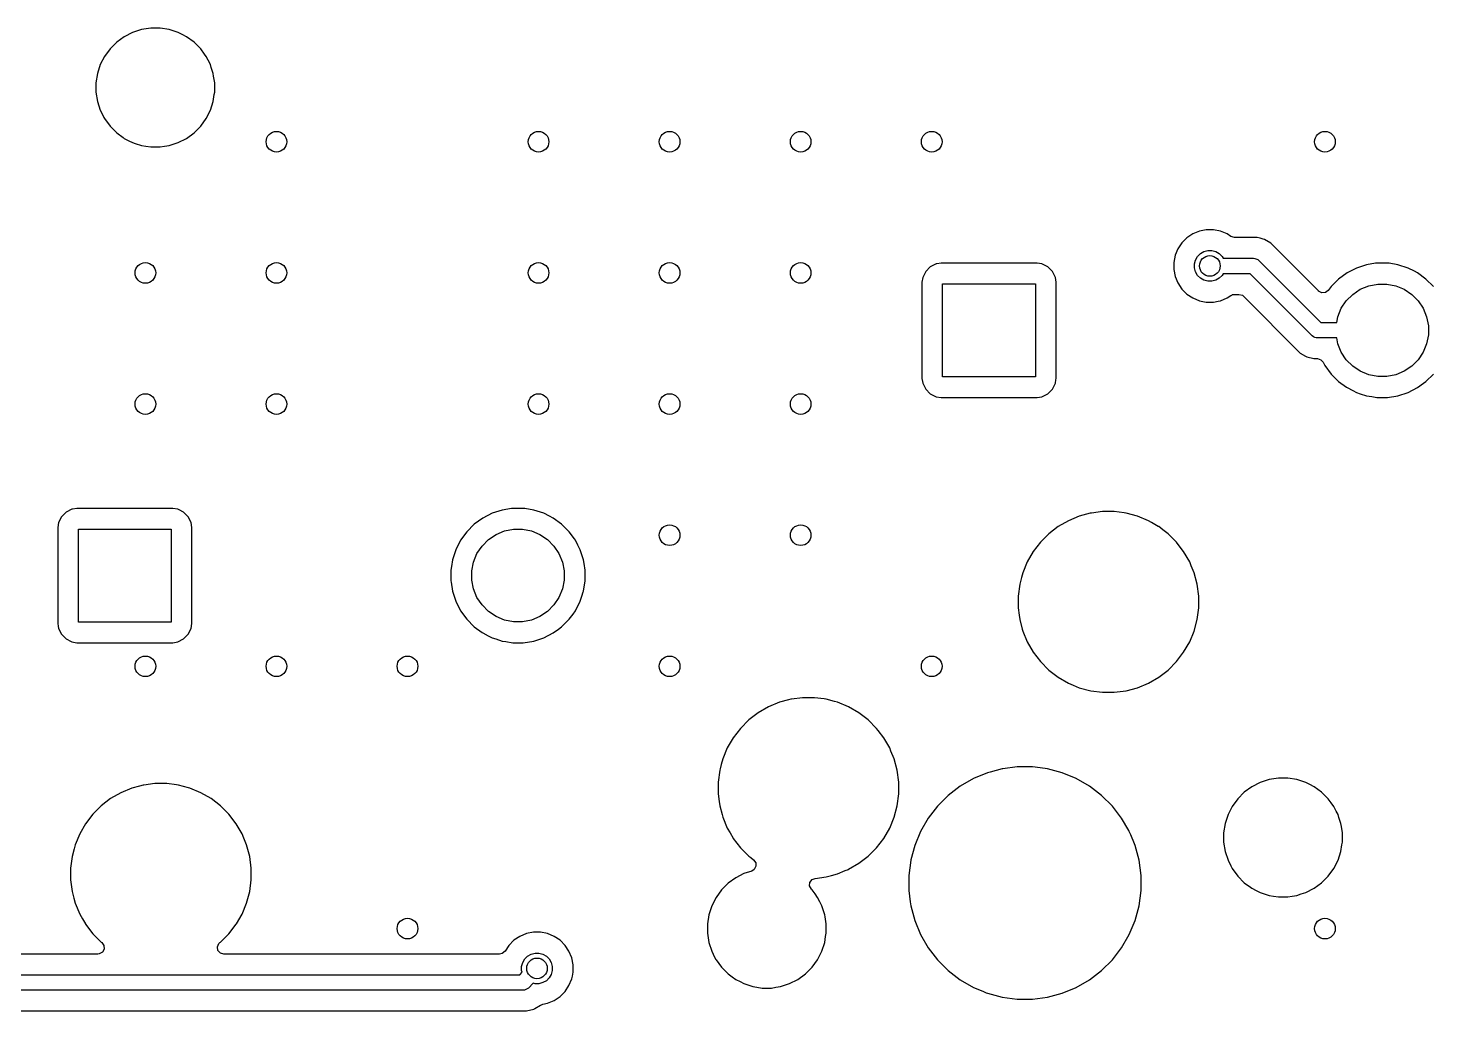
# Model space of a CAD drawing. Extents: x 2.6 to 14.2, y -9.4 to -3.8.
# Drawn here: x 9.794 to 10.864, y -6.293 to -5.544 of the extents above; entities that cross this region are included whole.
import ezdxf

# ---------------------------------------------------------------- set-up
doc = ezdxf.new("R2010")
doc.units = 0
doc.header["$MEASUREMENT"] = 0
doc.layers.add('BLACK', color=7, linetype='CONTINUOUS')

msp = doc.modelspace()

# ---------------------------------------------------------------- linework, layer by layer
at = {"layer": 'BLACK', "linetype": 'CONTINUOUS'}
for p, q in [((9.8873, -5.5438), (9.8802, -5.5449)), ((9.8944, -5.5438), (9.8873, -5.5438)), ((9.8873, -5.5438), (9.8873, -5.5438)), ((9.9014, -5.5449), (9.8944, -5.5438)), ((9.8944, -5.5438), (9.8944, -5.5438)), ((9.8613, -5.5546), (9.8563, -5.5596)), ((9.8671, -5.5504), (9.8613, -5.5546)), ((9.8613, -5.5546), (9.8613, -5.5546)), ((9.8734, -5.5471), (9.8671, -5.5504)), ((9.8802, -5.5449), (9.8734, -5.5471)), ((9.8734, -5.5471), (9.8734, -5.5471)), ((9.9082, -5.5471), (9.9014, -5.5449)), ((9.9118, -5.5489), (9.9082, -5.5471)), ((9.9082, -5.5471), (9.9082, -5.5471)), ((9.9146, -5.5504), (9.9118, -5.5489)), ((9.9203, -5.5546), (9.9146, -5.5504)), ((9.9146, -5.5504), (9.9146, -5.5504)), ((9.9146, -5.5504), (9.9146, -5.5504)), ((9.9254, -5.5596), (9.9203, -5.5546)), ((9.9203, -5.5546), (9.9203, -5.5546)), ((9.8521, -5.5654), (9.8488, -5.5717)), ((9.8563, -5.5596), (9.8521, -5.5654)), ((9.8563, -5.5596), (9.8563, -5.5596)), ((9.9282, -5.5636), (9.9254, -5.5596)), ((9.9254, -5.5596), (9.9254, -5.5596)), ((9.9296, -5.5654), (9.9282, -5.5636)), ((9.931, -5.5682), (9.9296, -5.5654)), ((9.8488, -5.5717), (9.8466, -5.5785)), ((9.8488, -5.5717), (9.8488, -5.5717)), ((9.9328, -5.5717), (9.931, -5.5682)), ((9.9335, -5.5739), (9.9328, -5.5717)), ((9.9328, -5.5717), (9.9328, -5.5717)), ((9.935, -5.5785), (9.9335, -5.5739)), ((9.8466, -5.5785), (9.8455, -5.5856)), ((9.8455, -5.5856), (9.8455, -5.5927)), ((9.9353, -5.5804), (9.935, -5.5785)), ((9.9361, -5.5856), (9.9353, -5.5804)), ((9.9361, -5.5927), (9.9361, -5.5856)), ((9.8455, -5.5927), (9.8466, -5.5997)), ((9.935, -5.5997), (9.9358, -5.5945)), ((9.9358, -5.5945), (9.9361, -5.5927)), ((9.8466, -5.5997), (9.8488, -5.6065)), ((9.8488, -5.6065), (9.8488, -5.6065)), ((9.8488, -5.6065), (9.8505, -5.6097)), ((9.9296, -5.6129), (9.9328, -5.6065)), ((9.9328, -5.6065), (9.935, -5.5997)), ((9.8505, -5.6097), (9.8516, -5.612)), ((9.8516, -5.612), (9.8521, -5.6129)), ((9.8521, -5.6129), (9.8563, -5.6186)), ((9.8563, -5.6186), (9.8563, -5.6186)), ((9.8563, -5.6186), (9.8613, -5.6237)), ((9.9203, -5.6237), (9.9254, -5.6186)), ((9.9254, -5.6186), (9.9296, -5.6129)), ((9.8613, -5.6237), (9.8613, -5.6237)), ((9.8613, -5.6237), (9.8663, -5.6273)), ((9.8663, -5.6273), (9.8671, -5.6279)), ((9.8671, -5.6279), (9.8706, -5.6297)), ((9.8706, -5.6297), (9.8734, -5.6311)), ((9.9082, -5.6311), (9.9146, -5.6279)), ((9.9146, -5.6279), (9.9203, -5.6237)), ((9.8734, -5.6311), (9.8734, -5.6311)), ((9.8734, -5.6311), (9.8755, -5.6318)), ((9.8755, -5.6318), (9.8802, -5.6333)), ((9.8802, -5.6333), (9.8835, -5.6338)), ((9.8835, -5.6338), (9.8873, -5.6344)), ((9.8873, -5.6344), (9.8873, -5.6344)), ((9.8873, -5.6344), (9.8944, -5.6344)), ((9.8944, -5.6344), (9.8978, -5.6339)), ((9.8978, -5.6339), (9.9014, -5.6333)), ((9.9014, -5.6333), (9.9082, -5.6311)), ((10.6779, -5.7038), (10.674, -5.7076)), ((10.6824, -5.7007), (10.6779, -5.7038)), ((10.6779, -5.7038), (10.6779, -5.7038)), ((10.6874, -5.6987), (10.6824, -5.7007)), ((10.6824, -5.7007), (10.6824, -5.7007)), ((10.6927, -5.6976), (10.6874, -5.6987)), ((10.6874, -5.6987), (10.6874, -5.6987)), ((10.6982, -5.6976), (10.6927, -5.6976)), ((10.6927, -5.6976), (10.6927, -5.6976)), ((10.7035, -5.6987), (10.6982, -5.6976)), ((10.6982, -5.6976), (10.6982, -5.6976)), ((10.7085, -5.7007), (10.7035, -5.6987)), ((10.7035, -5.6987), (10.7035, -5.6987)), ((10.7114, -5.7027), (10.7085, -5.7007)), ((10.7085, -5.7007), (10.7085, -5.7007)), ((10.7115, -5.7027), (10.7114, -5.7027)), ((10.7141, -5.7035), (10.7115, -5.7027)), ((10.7314, -5.7035), (10.7141, -5.7035)), ((10.7337, -5.7041), (10.7314, -5.7035)), ((10.7314, -5.7035), (10.7314, -5.7035)), ((10.736, -5.7047), (10.7337, -5.7041)), ((10.737, -5.705), (10.736, -5.7047)), ((10.736, -5.7047), (10.736, -5.7047)), ((10.7419, -5.7078), (10.737, -5.705)), ((10.737, -5.705), (10.737, -5.705)), ((10.671, -5.7121), (10.6689, -5.7171)), ((10.674, -5.7076), (10.671, -5.7121)), ((10.671, -5.7121), (10.671, -5.7121)), ((10.674, -5.7076), (10.674, -5.7076)), ((10.6861, -5.718), (10.6883, -5.7158)), ((10.6883, -5.7158), (10.6909, -5.7143)), ((10.6909, -5.7143), (10.6939, -5.7135)), ((10.6939, -5.7135), (10.697, -5.7135)), ((10.697, -5.7135), (10.7, -5.7143)), ((10.7, -5.7143), (10.7026, -5.7158)), ((10.7026, -5.7158), (10.7048, -5.718)), ((10.7784, -5.7443), (10.7419, -5.7078)), ((10.7419, -5.7078), (10.7419, -5.7078)), ((10.4821, -5.7259), (10.4786, -5.7294)), ((10.4866, -5.7236), (10.4821, -5.7259)), ((10.4821, -5.7259), (10.4821, -5.7259)), ((10.4821, -5.7259), (10.4821, -5.7259)), ((10.4871, -5.7235), (10.4866, -5.7236)), ((10.4903, -5.723), (10.4871, -5.7235)), ((10.5636, -5.723), (10.4903, -5.723)), ((10.5673, -5.7236), (10.5636, -5.723)), ((10.5686, -5.7243), (10.5673, -5.7236)), ((10.5717, -5.7259), (10.5686, -5.7243)), ((10.5717, -5.7259), (10.5717, -5.7259)), ((10.5717, -5.7259), (10.5717, -5.7259)), ((10.5738, -5.7279), (10.5717, -5.7259)), ((10.6689, -5.7171), (10.6679, -5.7225)), ((10.6679, -5.7225), (10.6679, -5.7225)), ((10.6679, -5.7225), (10.6679, -5.7279)), ((10.6689, -5.7171), (10.6689, -5.7171)), ((10.6837, -5.7236), (10.6845, -5.7207)), ((10.6837, -5.7267), (10.6837, -5.7236)), ((10.6845, -5.7207), (10.6861, -5.718)), ((10.7048, -5.718), (10.7056, -5.7193)), ((10.7056, -5.7193), (10.7286, -5.7193)), ((10.7286, -5.7193), (10.7297, -5.7194)), ((10.7297, -5.7194), (10.7306, -5.7198)), ((10.7306, -5.7198), (10.7319, -5.7203)), ((10.7319, -5.7203), (10.7328, -5.721)), ((10.7328, -5.721), (10.7801, -5.7683)), ((10.8149, -5.7243), (10.8073, -5.7268)), ((10.8219, -5.7232), (10.8149, -5.7243)), ((10.8229, -5.723), (10.8219, -5.7232)), ((10.831, -5.723), (10.8229, -5.723)), ((10.8321, -5.7232), (10.831, -5.723)), ((10.8389, -5.7243), (10.8321, -5.7232)), ((10.8466, -5.7268), (10.8389, -5.7243)), ((10.4763, -5.7339), (10.4757, -5.7376)), ((10.4786, -5.7294), (10.4763, -5.7339)), ((10.4786, -5.7294), (10.4786, -5.7294)), ((10.5753, -5.7294), (10.5738, -5.7279)), ((10.5775, -5.7339), (10.5753, -5.7294)), ((10.5753, -5.7294), (10.5753, -5.7294)), ((10.5753, -5.7294), (10.5753, -5.7294)), ((10.5781, -5.7376), (10.5775, -5.7339)), ((10.6679, -5.7279), (10.6679, -5.7279)), ((10.6679, -5.7279), (10.6679, -5.7279)), ((10.6679, -5.7279), (10.6689, -5.7332)), ((10.6689, -5.7332), (10.6689, -5.7332)), ((10.6689, -5.7332), (10.671, -5.7382)), ((10.6845, -5.7297), (10.6837, -5.7267)), ((10.6861, -5.7324), (10.6845, -5.7297)), ((10.6883, -5.7346), (10.6861, -5.7324)), ((10.6909, -5.7361), (10.6883, -5.7346)), ((10.6939, -5.7369), (10.6909, -5.7361)), ((10.697, -5.7369), (10.6939, -5.7369)), ((10.7, -5.7361), (10.697, -5.7369)), ((10.7026, -5.7346), (10.7, -5.7361)), ((10.7048, -5.7324), (10.7026, -5.7346)), ((10.7056, -5.7311), (10.7048, -5.7324)), ((10.7261, -5.7311), (10.7056, -5.7311)), ((10.7735, -5.7784), (10.7261, -5.7311)), ((10.7936, -5.7352), (10.7879, -5.7409)), ((10.8001, -5.7305), (10.7936, -5.7352)), ((10.8073, -5.7268), (10.8001, -5.7305)), ((10.8515, -5.7293), (10.8466, -5.7268)), ((10.8538, -5.7305), (10.8515, -5.7293)), ((10.8603, -5.7352), (10.8538, -5.7305)), ((10.8538, -5.7305), (10.8538, -5.7305)), ((10.8538, -5.7305), (10.8538, -5.7305)), ((10.866, -5.7409), (10.8603, -5.7352)), ((10.4757, -5.7376), (10.4757, -5.8109)), ((10.4915, -5.8097), (10.4915, -5.7388)), ((10.4915, -5.7388), (10.5624, -5.7388)), ((10.5624, -5.7388), (10.5624, -5.8097)), ((10.5781, -5.8109), (10.5781, -5.7376)), ((10.671, -5.7382), (10.671, -5.7382)), ((10.671, -5.7382), (10.674, -5.7428)), ((10.674, -5.7428), (10.674, -5.7428)), ((10.674, -5.7428), (10.6779, -5.7466)), ((10.6779, -5.7466), (10.6779, -5.7466)), ((10.6779, -5.7466), (10.6824, -5.7496)), ((10.7085, -5.7496), (10.7114, -5.7477)), ((10.7114, -5.7477), (10.7121, -5.7475)), ((10.7121, -5.7475), (10.7128, -5.7471)), ((10.7128, -5.7471), (10.714, -5.7469)), ((10.714, -5.7469), (10.714, -5.7469)), ((10.714, -5.7469), (10.7141, -5.7469)), ((10.7141, -5.7469), (10.7176, -5.7469)), ((10.7176, -5.7469), (10.7202, -5.7476)), ((10.7202, -5.7476), (10.721, -5.7483)), ((10.7784, -5.7444), (10.7784, -5.7443)), ((10.7809, -5.7457), (10.7784, -5.7444)), ((10.7836, -5.7454), (10.7809, -5.7457)), ((10.7858, -5.7438), (10.7836, -5.7454)), ((10.7879, -5.7409), (10.7858, -5.7438)), ((10.7879, -5.7409), (10.7879, -5.7409)), ((10.7995, -5.7518), (10.8045, -5.7469)), ((10.8045, -5.7469), (10.8102, -5.743)), ((10.8102, -5.743), (10.8166, -5.7403)), ((10.8166, -5.7403), (10.8235, -5.739)), ((10.8235, -5.739), (10.8304, -5.739)), ((10.8304, -5.739), (10.8372, -5.7403)), ((10.8372, -5.7403), (10.8436, -5.743)), ((10.8436, -5.743), (10.8494, -5.7469)), ((10.8494, -5.7469), (10.8543, -5.7518)), ((10.6824, -5.7496), (10.6824, -5.7496)), ((10.6824, -5.7496), (10.6874, -5.7517)), ((10.6874, -5.7517), (10.6874, -5.7517)), ((10.6874, -5.7517), (10.6874, -5.7517)), ((10.6874, -5.7517), (10.6874, -5.7517)), ((10.6874, -5.7517), (10.6927, -5.7528)), ((10.6927, -5.7528), (10.6927, -5.7528)), ((10.6927, -5.7528), (10.6982, -5.7528)), ((10.6982, -5.7528), (10.7017, -5.752)), ((10.7017, -5.752), (10.7035, -5.7517)), ((10.7035, -5.7517), (10.7085, -5.7496)), ((10.721, -5.7483), (10.7643, -5.7916)), ((10.793, -5.764), (10.7957, -5.7575)), ((10.7957, -5.7575), (10.7995, -5.7518)), ((10.8543, -5.7518), (10.8582, -5.7575)), ((10.8582, -5.7575), (10.8608, -5.764)), ((10.7801, -5.7683), (10.7922, -5.7683)), ((10.7922, -5.7683), (10.793, -5.764)), ((10.8608, -5.764), (10.8622, -5.7708)), ((10.7744, -5.7792), (10.7735, -5.7784)), ((10.7756, -5.7797), (10.7744, -5.7792)), ((10.7765, -5.78), (10.7756, -5.7797)), ((10.7777, -5.7801), (10.7765, -5.78)), ((10.7922, -5.7801), (10.7777, -5.7801)), ((10.793, -5.7845), (10.7922, -5.7801)), ((10.8622, -5.7777), (10.8608, -5.7845)), ((10.8622, -5.7708), (10.8622, -5.7777)), ((10.7957, -5.7909), (10.793, -5.7845)), ((10.8608, -5.7845), (10.8582, -5.7909)), ((10.7643, -5.7916), (10.7683, -5.7939)), ((10.7683, -5.7939), (10.7693, -5.7944)), ((10.7693, -5.7944), (10.7748, -5.7959)), ((10.7748, -5.7959), (10.7748, -5.7959)), ((10.7748, -5.7959), (10.7775, -5.7959)), ((10.7775, -5.7959), (10.7802, -5.7967)), ((10.7802, -5.7967), (10.7819, -5.7986)), ((10.7819, -5.7986), (10.7831, -5.8011)), ((10.7831, -5.8011), (10.7879, -5.8076)), ((10.7995, -5.7967), (10.7957, -5.7909)), ((10.8045, -5.8016), (10.7995, -5.7967)), ((10.8543, -5.7967), (10.8494, -5.8016)), ((10.8582, -5.7909), (10.8543, -5.7967)), ((10.4757, -5.8109), (10.4761, -5.8132)), ((10.5624, -5.8097), (10.4915, -5.8097)), ((10.5775, -5.8146), (10.578, -5.812)), ((10.578, -5.812), (10.5781, -5.8109)), ((10.7879, -5.8076), (10.7936, -5.8133)), ((10.8102, -5.8055), (10.8045, -5.8016)), ((10.8166, -5.8082), (10.8102, -5.8055)), ((10.8235, -5.8095), (10.8166, -5.8082)), ((10.8304, -5.8095), (10.8235, -5.8095)), ((10.8372, -5.8082), (10.8304, -5.8095)), ((10.8436, -5.8055), (10.8372, -5.8082)), ((10.8494, -5.8016), (10.8436, -5.8055)), ((10.8603, -5.8133), (10.866, -5.8076)), ((10.4761, -5.8132), (10.4763, -5.8146)), ((10.4763, -5.8146), (10.4786, -5.8191)), ((10.4786, -5.8191), (10.4786, -5.8191)), ((10.4786, -5.8191), (10.4786, -5.8191)), ((10.4786, -5.8191), (10.4821, -5.8226)), ((10.4821, -5.8226), (10.4821, -5.8226)), ((10.4821, -5.8226), (10.4821, -5.8226)), ((10.4821, -5.8226), (10.4866, -5.8249)), ((10.5673, -5.8249), (10.5717, -5.8226)), ((10.5717, -5.8226), (10.5753, -5.8191)), ((10.5753, -5.8191), (10.5775, -5.8146)), ((10.5775, -5.8146), (10.5775, -5.8146)), ((10.5775, -5.8146), (10.5775, -5.8146)), ((10.7936, -5.8133), (10.7997, -5.8177)), ((10.7997, -5.8177), (10.8001, -5.818)), ((10.8001, -5.818), (10.8044, -5.8202)), ((10.8044, -5.8202), (10.8073, -5.8217)), ((10.8073, -5.8217), (10.8073, -5.8217)), ((10.8073, -5.8217), (10.8073, -5.8217)), ((10.8073, -5.8217), (10.81, -5.8226)), ((10.81, -5.8226), (10.8149, -5.8242)), ((10.8389, -5.8242), (10.8466, -5.8217)), ((10.8466, -5.8217), (10.8538, -5.818)), ((10.8538, -5.818), (10.8585, -5.8146)), ((10.8585, -5.8146), (10.8603, -5.8133)), ((10.8603, -5.8133), (10.8603, -5.8133)), ((10.8603, -5.8133), (10.8603, -5.8133)), ((10.4866, -5.8249), (10.4866, -5.8249)), ((10.4866, -5.8249), (10.4903, -5.8254)), ((10.4903, -5.8254), (10.4903, -5.8254)), ((10.4903, -5.8254), (10.5636, -5.8254)), ((10.5636, -5.8254), (10.5673, -5.8249)), ((10.8149, -5.8242), (10.8189, -5.8248)), ((10.8189, -5.8248), (10.8229, -5.8254)), ((10.8229, -5.8254), (10.8229, -5.8254)), ((10.8229, -5.8254), (10.831, -5.8254)), ((10.831, -5.8254), (10.8389, -5.8242)), ((10.831, -5.8254), (10.831, -5.8254)), ((9.8191, -5.9164), (9.8169, -5.9209)), ((9.8227, -5.9129), (9.8191, -5.9164)), ((9.8191, -5.9164), (9.8191, -5.9164)), ((9.8271, -5.9106), (9.8227, -5.9129)), ((9.8227, -5.9129), (9.8227, -5.9129)), ((9.8227, -5.9129), (9.8227, -5.9129)), ((9.8276, -5.9106), (9.8271, -5.9106)), ((9.8308, -5.9101), (9.8276, -5.9106)), ((9.9042, -5.9101), (9.8308, -5.9101)), ((9.9079, -5.9106), (9.9042, -5.9101)), ((9.909, -5.9112), (9.9079, -5.9106)), ((9.9123, -5.9129), (9.909, -5.9112)), ((9.9158, -5.9164), (9.9123, -5.9129)), ((9.9123, -5.9129), (9.9123, -5.9129)), ((9.9123, -5.9129), (9.9123, -5.9129)), ((9.9181, -5.9209), (9.9158, -5.9164)), ((9.9158, -5.9164), (9.9158, -5.9164)), ((9.9158, -5.9164), (9.9158, -5.9164)), ((10.1406, -5.9175), (10.1341, -5.9222)), ((10.1478, -5.9138), (10.1406, -5.9175)), ((10.1555, -5.9113), (10.1478, -5.9138)), ((10.1625, -5.9102), (10.1555, -5.9113)), ((10.1635, -5.9101), (10.1625, -5.9102)), ((10.1715, -5.9101), (10.1635, -5.9101)), ((10.1726, -5.9102), (10.1715, -5.9101)), ((10.1795, -5.9113), (10.1726, -5.9102)), ((10.1871, -5.9138), (10.1795, -5.9113)), ((10.1915, -5.916), (10.1871, -5.9138)), ((10.1943, -5.9175), (10.1915, -5.916)), ((10.2008, -5.9222), (10.1943, -5.9175)), ((10.1943, -5.9175), (10.1943, -5.9175)), ((10.1943, -5.9175), (10.1943, -5.9175)), ((10.5958, -5.916), (10.5875, -5.9195)), ((10.604, -5.9138), (10.5958, -5.916)), ((10.6045, -5.9137), (10.604, -5.9138)), ((10.605, -5.9136), (10.6045, -5.9137)), ((10.6135, -5.9125), (10.605, -5.9136)), ((10.6225, -5.9125), (10.6135, -5.9125)), ((10.6135, -5.9125), (10.6135, -5.9125)), ((10.63, -5.9135), (10.6225, -5.9125)), ((10.6225, -5.9125), (10.6225, -5.9125)), ((10.6315, -5.9137), (10.63, -5.9135)), ((10.6402, -5.916), (10.6315, -5.9137)), ((10.6486, -5.9195), (10.6402, -5.916)), ((9.8169, -5.9209), (9.8163, -5.9246)), ((9.8163, -5.9246), (9.8163, -5.9979)), ((9.8321, -5.9967), (9.8321, -5.9258)), ((9.8321, -5.9258), (9.9029, -5.9258)), ((9.9029, -5.9258), (9.9029, -5.9967)), ((9.9187, -5.9246), (9.9181, -5.9209)), ((9.9187, -5.9572), (9.9187, -5.9246)), ((10.1284, -5.9279), (10.1237, -5.9344)), ((10.1341, -5.9222), (10.1284, -5.9279)), ((10.145, -5.9339), (10.1508, -5.93)), ((10.1508, -5.93), (10.1572, -5.9273)), ((10.1572, -5.9273), (10.164, -5.926)), ((10.164, -5.926), (10.171, -5.926)), ((10.171, -5.926), (10.1778, -5.9273)), ((10.1778, -5.9273), (10.1842, -5.93)), ((10.1842, -5.93), (10.19, -5.9339)), ((10.2065, -5.9279), (10.2008, -5.9222)), ((10.2105, -5.9333), (10.2065, -5.9279)), ((10.5725, -5.9295), (10.5661, -5.9359)), ((10.5797, -5.924), (10.5725, -5.9295)), ((10.5875, -5.9195), (10.5797, -5.924)), ((10.5875, -5.9195), (10.5875, -5.9195)), ((10.651, -5.9209), (10.6486, -5.9195)), ((10.6486, -5.9195), (10.6486, -5.9195)), ((10.656, -5.9238), (10.651, -5.9209)), ((10.6564, -5.924), (10.656, -5.9238)), ((10.6596, -5.9264), (10.6564, -5.924)), ((10.6636, -5.9295), (10.6596, -5.9264)), ((10.6699, -5.9359), (10.6636, -5.9295)), ((10.6636, -5.9295), (10.6636, -5.9295)), ((10.1237, -5.9344), (10.12, -5.9416)), ((10.1362, -5.9445), (10.1401, -5.9388)), ((10.1401, -5.9388), (10.145, -5.9339)), ((10.19, -5.9339), (10.1949, -5.9388)), ((10.1949, -5.9388), (10.1987, -5.9445)), ((10.2113, -5.9344), (10.2105, -5.9333)), ((10.2131, -5.938), (10.2113, -5.9344)), ((10.2149, -5.9416), (10.2131, -5.938)), ((10.5661, -5.9359), (10.5606, -5.943)), ((10.6712, -5.9375), (10.6699, -5.9359)), ((10.6699, -5.9359), (10.6699, -5.9359)), ((10.6699, -5.9359), (10.6699, -5.9359)), ((10.6754, -5.943), (10.6712, -5.9375)), ((10.1175, -5.9493), (10.1167, -5.9545)), ((10.12, -5.9416), (10.1175, -5.9493)), ((10.1322, -5.9578), (10.1336, -5.951)), ((10.1336, -5.951), (10.1362, -5.9445)), ((10.1987, -5.9445), (10.2014, -5.951)), ((10.2014, -5.951), (10.2027, -5.9578)), ((10.2159, -5.9446), (10.2149, -5.9416)), ((10.2149, -5.9416), (10.2149, -5.9416)), ((10.2149, -5.9416), (10.2149, -5.9416)), ((10.2174, -5.9493), (10.2159, -5.9446)), ((10.2179, -5.9522), (10.2174, -5.9493)), ((10.5561, -5.9509), (10.5526, -5.9592)), ((10.5606, -5.943), (10.5561, -5.9509)), ((10.5561, -5.9509), (10.5561, -5.9509)), ((10.68, -5.9509), (10.6754, -5.943)), ((10.6754, -5.943), (10.6754, -5.943)), ((10.6754, -5.943), (10.6754, -5.943)), ((10.6812, -5.9538), (10.68, -5.9509)), ((10.68, -5.9509), (10.68, -5.9509)), ((10.68, -5.9509), (10.68, -5.9509)), ((9.9187, -5.9979), (9.9187, -5.9572)), ((10.1167, -5.9545), (10.1163, -5.9572)), ((10.1163, -5.9572), (10.1163, -5.9653)), ((10.1322, -5.9647), (10.1322, -5.9578)), ((10.2027, -5.9578), (10.2027, -5.9647)), ((10.2187, -5.9572), (10.2179, -5.9522)), ((10.2187, -5.9653), (10.2187, -5.9572)), ((10.5526, -5.9592), (10.5517, -5.9627)), ((10.6834, -5.9592), (10.6812, -5.9538)), ((10.6858, -5.9679), (10.6834, -5.9592)), ((10.1163, -5.9653), (10.1164, -5.9662)), ((10.1164, -5.9662), (10.1175, -5.9732)), ((10.1336, -5.9715), (10.1322, -5.9647)), ((10.1362, -5.978), (10.1336, -5.9715)), ((10.2014, -5.9715), (10.1987, -5.978)), ((10.2027, -5.9647), (10.2014, -5.9715)), ((10.2174, -5.9732), (10.2187, -5.9653)), ((10.5503, -5.9679), (10.5491, -5.9769)), ((10.5517, -5.9627), (10.5503, -5.9678)), ((10.5503, -5.9678), (10.5503, -5.9679)), ((10.5503, -5.9679), (10.5503, -5.9679)), ((10.6869, -5.9769), (10.6858, -5.9679)), ((10.1175, -5.9732), (10.12, -5.9809)), ((10.12, -5.9809), (10.1237, -5.9881)), ((10.1401, -5.9837), (10.1362, -5.978)), ((10.1987, -5.978), (10.1949, -5.9837)), ((10.2113, -5.9881), (10.2149, -5.9809)), ((10.2149, -5.9809), (10.2162, -5.9769)), ((10.2162, -5.9769), (10.2173, -5.9736)), ((10.2173, -5.9736), (10.2174, -5.9732)), ((10.2174, -5.9732), (10.2174, -5.9732)), ((10.2174, -5.9732), (10.2174, -5.9732)), ((10.5491, -5.9769), (10.5491, -5.9859)), ((10.6869, -5.9859), (10.6869, -5.9769)), ((10.1237, -5.9881), (10.1284, -5.9946)), ((10.145, -5.9886), (10.1401, -5.9837)), ((10.1508, -5.9925), (10.145, -5.9886)), ((10.1572, -5.9952), (10.1508, -5.9925)), ((10.1842, -5.9925), (10.1778, -5.9952)), ((10.19, -5.9886), (10.1842, -5.9925)), ((10.1949, -5.9837), (10.19, -5.9886)), ((10.2065, -5.9946), (10.2095, -5.9906)), ((10.2095, -5.9906), (10.2113, -5.9881)), ((10.5491, -5.9859), (10.5498, -5.9914)), ((10.5498, -5.9914), (10.5503, -5.9949)), ((10.6858, -5.9949), (10.6869, -5.9859)), ((9.8163, -5.9979), (9.8166, -5.9999)), ((9.8166, -5.9999), (9.8169, -6.0016)), ((9.8169, -6.0016), (9.8191, -6.0061)), ((9.9029, -5.9967), (9.8321, -5.9967)), ((9.9158, -6.0061), (9.9181, -6.0016)), ((9.9181, -6.0016), (9.9187, -5.9979)), ((9.9181, -6.0016), (9.9181, -6.0016)), ((9.9181, -6.0016), (9.9181, -6.0016)), ((9.9187, -5.9979), (9.9187, -5.9979)), ((10.1284, -5.9946), (10.1341, -6.0003)), ((10.1341, -6.0003), (10.1402, -6.0047)), ((10.1402, -6.0047), (10.1406, -6.005)), ((10.164, -5.9965), (10.1572, -5.9952)), ((10.171, -5.9965), (10.164, -5.9965)), ((10.1778, -5.9952), (10.171, -5.9965)), ((10.1943, -6.005), (10.1984, -6.0021)), ((10.1984, -6.0021), (10.2008, -6.0003)), ((10.2008, -6.0003), (10.2065, -5.9946)), ((10.2008, -6.0003), (10.2008, -6.0003)), ((10.2008, -6.0003), (10.2008, -6.0003)), ((10.2065, -5.9946), (10.2065, -5.9946)), ((10.2065, -5.9946), (10.2065, -5.9946)), ((10.5503, -5.9949), (10.5522, -6.0022)), ((10.5522, -6.0022), (10.5526, -6.0036)), ((10.5526, -6.0036), (10.5561, -6.0119)), ((10.68, -6.0119), (10.6834, -6.0036)), ((10.6834, -6.0036), (10.6858, -5.9949)), ((9.8191, -6.0061), (9.8191, -6.0061)), ((9.8191, -6.0061), (9.8191, -6.0061)), ((9.8191, -6.0061), (9.8227, -6.0096)), ((9.8227, -6.0096), (9.8227, -6.0096)), ((9.8227, -6.0096), (9.8227, -6.0096)), ((9.8227, -6.0096), (9.8266, -6.0116)), ((9.8266, -6.0116), (9.8271, -6.0119)), ((9.8271, -6.0119), (9.8308, -6.0125)), ((9.8308, -6.0125), (9.8308, -6.0125)), ((9.8308, -6.0125), (9.9042, -6.0125)), ((9.9042, -6.0125), (9.9079, -6.0119)), ((9.9079, -6.0119), (9.9123, -6.0096)), ((9.9123, -6.0096), (9.9158, -6.0061)), ((10.1406, -6.005), (10.1448, -6.0072)), ((10.1448, -6.0072), (10.1478, -6.0087)), ((10.1478, -6.0087), (10.1478, -6.0087)), ((10.1478, -6.0087), (10.1478, -6.0087)), ((10.1478, -6.0087), (10.1506, -6.0096)), ((10.1506, -6.0096), (10.1555, -6.0112)), ((10.1555, -6.0112), (10.1582, -6.0116)), ((10.1582, -6.0116), (10.1635, -6.0125)), ((10.1635, -6.0125), (10.1635, -6.0125)), ((10.1635, -6.0125), (10.1715, -6.0125)), ((10.1715, -6.0125), (10.1795, -6.0112)), ((10.1715, -6.0125), (10.1715, -6.0125)), ((10.1795, -6.0112), (10.1871, -6.0087)), ((10.1871, -6.0087), (10.1943, -6.005)), ((10.5561, -6.0119), (10.5561, -6.0119)), ((10.5561, -6.0119), (10.5606, -6.0198)), ((10.6754, -6.0198), (10.68, -6.0119)), ((10.5606, -6.0198), (10.5661, -6.0269)), ((10.6699, -6.0269), (10.6754, -6.0198)), ((10.5661, -6.0269), (10.5661, -6.0269)), ((10.5661, -6.0269), (10.5725, -6.0333)), ((10.5725, -6.0333), (10.5725, -6.0333)), ((10.5725, -6.0333), (10.5797, -6.0388)), ((10.6564, -6.0388), (10.6636, -6.0333)), ((10.6636, -6.0333), (10.6699, -6.0269)), ((10.6636, -6.0333), (10.6636, -6.0333)), ((10.6636, -6.0333), (10.6636, -6.0333)), ((10.6699, -6.0269), (10.6699, -6.0269)), ((10.6699, -6.0269), (10.6699, -6.0269)), ((10.5797, -6.0388), (10.5797, -6.0388)), ((10.5797, -6.0388), (10.5797, -6.0388)), ((10.5797, -6.0388), (10.5875, -6.0433)), ((10.5875, -6.0433), (10.5875, -6.0433)), ((10.5875, -6.0433), (10.5875, -6.0433)), ((10.5875, -6.0433), (10.5911, -6.0448)), ((10.5911, -6.0448), (10.5958, -6.0468)), ((10.5958, -6.0468), (10.6045, -6.0491)), ((10.6315, -6.0491), (10.6402, -6.0468)), ((10.6402, -6.0468), (10.6486, -6.0433)), ((10.6486, -6.0433), (10.6564, -6.0388)), ((10.367, -6.0579), (10.3586, -6.0614)), ((10.3739, -6.056), (10.367, -6.0579)), ((10.3757, -6.0556), (10.3739, -6.056)), ((10.3761, -6.0555), (10.3757, -6.0556)), ((10.3847, -6.0544), (10.3761, -6.0555)), ((10.3937, -6.0544), (10.3847, -6.0544)), ((10.3847, -6.0544), (10.3847, -6.0544)), ((10.4012, -6.0554), (10.3937, -6.0544)), ((10.3937, -6.0544), (10.3937, -6.0544)), ((10.4027, -6.0556), (10.4012, -6.0554)), ((10.409, -6.0573), (10.4027, -6.0556)), ((10.4114, -6.0579), (10.409, -6.0573)), ((10.4197, -6.0614), (10.4114, -6.0579)), ((10.6045, -6.0491), (10.6135, -6.0503)), ((10.6135, -6.0503), (10.6135, -6.0503)), ((10.6135, -6.0503), (10.6225, -6.0503)), ((10.6225, -6.0503), (10.6315, -6.0491)), ((10.6225, -6.0503), (10.6225, -6.0503)), ((10.3508, -6.0659), (10.3436, -6.0714)), ((10.3586, -6.0614), (10.3508, -6.0659)), ((10.3586, -6.0614), (10.3586, -6.0614)), ((10.4276, -6.0659), (10.4197, -6.0614)), ((10.4197, -6.0614), (10.4197, -6.0614)), ((10.4347, -6.0714), (10.4276, -6.0659)), ((10.3373, -6.0778), (10.3318, -6.0849)), ((10.3436, -6.0714), (10.3373, -6.0778)), ((10.4411, -6.0778), (10.4347, -6.0714)), ((10.4347, -6.0714), (10.4347, -6.0714)), ((10.4424, -6.0794), (10.4411, -6.0778)), ((10.4411, -6.0778), (10.4411, -6.0778)), ((10.4411, -6.0778), (10.4411, -6.0778)), ((10.4466, -6.0849), (10.4424, -6.0794)), ((10.3318, -6.0849), (10.3272, -6.0927)), ((10.4511, -6.0927), (10.4466, -6.0849)), ((10.4466, -6.0849), (10.4466, -6.0849)), ((10.4466, -6.0849), (10.4466, -6.0849)), ((10.3238, -6.1011), (10.3226, -6.1053)), ((10.3272, -6.0927), (10.3238, -6.1011)), ((10.3272, -6.0927), (10.3272, -6.0927)), ((10.4521, -6.0951), (10.4511, -6.0927)), ((10.4511, -6.0927), (10.4511, -6.0927)), ((10.4511, -6.0927), (10.4511, -6.0927)), ((10.4546, -6.1011), (10.4521, -6.0951)), ((10.4569, -6.1098), (10.4546, -6.1011)), ((10.3214, -6.1098), (10.3203, -6.1188)), ((10.3218, -6.1086), (10.3214, -6.1098)), ((10.3214, -6.1098), (10.3214, -6.1098)), ((10.3226, -6.1053), (10.3218, -6.1086)), ((10.4581, -6.1188), (10.4569, -6.1098)), ((10.5257, -6.1116), (10.515, -6.1161)), ((10.5277, -6.1111), (10.5257, -6.1116)), ((10.5257, -6.1116), (10.5257, -6.1116)), ((10.5369, -6.1086), (10.5277, -6.1111)), ((10.5375, -6.1086), (10.5369, -6.1086)), ((10.5485, -6.1071), (10.5375, -6.1086)), ((10.5601, -6.1071), (10.5485, -6.1071)), ((10.5485, -6.1071), (10.5485, -6.1071)), ((10.5697, -6.1084), (10.5601, -6.1071)), ((10.5601, -6.1071), (10.5601, -6.1071)), ((10.5716, -6.1086), (10.5697, -6.1084)), ((10.5828, -6.1116), (10.5716, -6.1086)), ((10.5935, -6.1161), (10.5828, -6.1116)), ((10.5828, -6.1116), (10.5828, -6.1116)), ((10.5828, -6.1116), (10.5828, -6.1116)), ((9.8786, -6.1219), (9.8728, -6.1234)), ((9.8816, -6.1211), (9.8786, -6.1219)), ((9.882, -6.121), (9.8816, -6.1211)), ((9.8905, -6.1199), (9.882, -6.121)), ((9.8995, -6.1199), (9.8905, -6.1199)), ((9.8905, -6.1199), (9.8905, -6.1199)), ((9.907, -6.1209), (9.8995, -6.1199)), ((9.8995, -6.1199), (9.8995, -6.1199)), ((9.9085, -6.1211), (9.907, -6.1209)), ((9.9161, -6.1231), (9.9085, -6.1211)), ((10.3203, -6.1188), (10.3203, -6.1278)), ((10.4581, -6.1278), (10.4581, -6.1188)), ((10.5049, -6.1219), (10.4957, -6.129)), ((10.515, -6.1161), (10.5049, -6.1219)), ((10.515, -6.1161), (10.515, -6.1161)), ((10.6036, -6.1219), (10.5935, -6.1161)), ((10.5935, -6.1161), (10.5935, -6.1161)), ((10.6128, -6.129), (10.6036, -6.1219)), ((10.7275, -6.1223), (10.7217, -6.1264)), ((10.7338, -6.119), (10.7275, -6.1223)), ((10.7406, -6.1168), (10.7338, -6.119)), ((10.7338, -6.119), (10.7338, -6.119)), ((10.7477, -6.1157), (10.7406, -6.1168)), ((10.7548, -6.1157), (10.7477, -6.1157)), ((10.7477, -6.1157), (10.7477, -6.1157)), ((10.7618, -6.1168), (10.7548, -6.1157)), ((10.7548, -6.1157), (10.7548, -6.1157)), ((10.7686, -6.119), (10.7618, -6.1168)), ((10.7716, -6.1205), (10.7686, -6.119)), ((10.7686, -6.119), (10.7686, -6.119)), ((10.775, -6.1223), (10.7716, -6.1205)), ((10.7807, -6.1264), (10.775, -6.1223)), ((10.775, -6.1223), (10.775, -6.1223)), ((10.775, -6.1223), (10.775, -6.1223)), ((9.8567, -6.1314), (9.8495, -6.1369)), ((9.8645, -6.1269), (9.8567, -6.1314)), ((9.8728, -6.1234), (9.8645, -6.1269)), ((9.8645, -6.1269), (9.8645, -6.1269)), ((9.9172, -6.1234), (9.9161, -6.1231)), ((9.9256, -6.1269), (9.9172, -6.1234)), ((9.9334, -6.1314), (9.9256, -6.1269)), ((9.9256, -6.1269), (9.9256, -6.1269)), ((9.9406, -6.1369), (9.9334, -6.1314)), ((10.3203, -6.1278), (10.321, -6.1335)), ((10.4569, -6.1368), (10.4581, -6.1278)), ((10.4957, -6.129), (10.4875, -6.1372)), ((10.4957, -6.129), (10.4957, -6.129)), ((10.621, -6.1372), (10.6128, -6.129)), ((10.6128, -6.129), (10.6128, -6.129)), ((10.7167, -6.1315), (10.7125, -6.1373)), ((10.7217, -6.1264), (10.7167, -6.1315)), ((10.7167, -6.1315), (10.7167, -6.1315)), ((10.7217, -6.1264), (10.7217, -6.1264)), ((10.7858, -6.1315), (10.7807, -6.1264)), ((10.7807, -6.1264), (10.7807, -6.1264)), ((10.788, -6.1346), (10.7858, -6.1315)), ((10.7858, -6.1315), (10.7858, -6.1315)), ((9.8431, -6.1433), (9.8376, -6.1505)), ((9.8495, -6.1369), (9.8431, -6.1433)), ((9.947, -6.1433), (9.9406, -6.1369)), ((9.9406, -6.1369), (9.9406, -6.1369)), ((9.9525, -6.1505), (9.947, -6.1433)), ((9.947, -6.1433), (9.947, -6.1433)), ((10.321, -6.1335), (10.3214, -6.1368)), ((10.3214, -6.1368), (10.3233, -6.1436)), ((10.3233, -6.1436), (10.3238, -6.1455)), ((10.4546, -6.1455), (10.4569, -6.1368)), ((10.4875, -6.1372), (10.4804, -6.1464)), ((10.4875, -6.1372), (10.4875, -6.1372)), ((10.6281, -6.1464), (10.621, -6.1372)), ((10.621, -6.1372), (10.621, -6.1372)), ((10.7093, -6.1436), (10.7071, -6.1504)), ((10.7125, -6.1373), (10.7093, -6.1436)), ((10.7093, -6.1436), (10.7093, -6.1436)), ((10.79, -6.1373), (10.788, -6.1346)), ((10.7918, -6.1409), (10.79, -6.1373)), ((10.7932, -6.1436), (10.7918, -6.1409)), ((10.7939, -6.1458), (10.7932, -6.1436)), ((10.7932, -6.1436), (10.7932, -6.1436)), ((9.8376, -6.1505), (9.8331, -6.1583)), ((9.957, -6.1583), (9.9525, -6.1505)), ((9.9525, -6.1505), (9.9525, -6.1505)), ((9.9525, -6.1505), (9.9525, -6.1505)), ((10.3238, -6.1455), (10.3272, -6.1538)), ((10.3272, -6.1538), (10.3272, -6.1538)), ((10.3272, -6.1538), (10.3293, -6.1574)), ((10.4466, -6.1617), (10.4511, -6.1538)), ((10.4511, -6.1538), (10.4546, -6.1455)), ((10.4804, -6.1464), (10.4746, -6.1565)), ((10.6335, -6.1558), (10.6281, -6.1464)), ((10.7071, -6.1504), (10.7059, -6.1574)), ((10.7954, -6.1504), (10.7939, -6.1458)), ((10.7958, -6.1527), (10.7954, -6.1504)), ((10.7965, -6.1574), (10.7958, -6.1527)), ((9.8331, -6.1583), (9.8296, -6.1666)), ((9.8331, -6.1583), (9.8331, -6.1583)), ((9.9584, -6.1616), (9.957, -6.1583)), ((9.957, -6.1583), (9.957, -6.1583)), ((9.957, -6.1583), (9.957, -6.1583)), ((9.9604, -6.1666), (9.9584, -6.1616)), ((10.3293, -6.1574), (10.3317, -6.1615)), ((10.3317, -6.1615), (10.3318, -6.1617)), ((10.3318, -6.1617), (10.3373, -6.1688)), ((10.4411, -6.1688), (10.4466, -6.1617)), ((10.4746, -6.1565), (10.4702, -6.1672)), ((10.4746, -6.1565), (10.4746, -6.1565)), ((10.6339, -6.1565), (10.6335, -6.1558)), ((10.6343, -6.1574), (10.6339, -6.1565)), ((10.635, -6.1591), (10.6343, -6.1574)), ((10.6343, -6.1574), (10.6343, -6.1574)), ((10.6378, -6.1659), (10.635, -6.1591)), ((10.7059, -6.1574), (10.7059, -6.1646)), ((10.7059, -6.1646), (10.7071, -6.1716)), ((10.7962, -6.1666), (10.7965, -6.1646)), ((10.7965, -6.1646), (10.7965, -6.1574)), ((9.8273, -6.1754), (9.8261, -6.1843)), ((9.8288, -6.1696), (9.8273, -6.1754)), ((9.8273, -6.1754), (9.8273, -6.1754)), ((9.8273, -6.1754), (9.8273, -6.1754)), ((9.8296, -6.1666), (9.8288, -6.1696)), ((9.9628, -6.1754), (9.9604, -6.1666)), ((9.9639, -6.1843), (9.9628, -6.1754)), ((10.3373, -6.1688), (10.3373, -6.1688)), ((10.3373, -6.1688), (10.3436, -6.1752)), ((10.3436, -6.1752), (10.3436, -6.1752)), ((10.3436, -6.1752), (10.3436, -6.1752)), ((10.3436, -6.1752), (10.3451, -6.1763)), ((10.4276, -6.1807), (10.4347, -6.1752)), ((10.4347, -6.1752), (10.4411, -6.1688)), ((10.4347, -6.1752), (10.4347, -6.1752)), ((10.4347, -6.1752), (10.4347, -6.1752)), ((10.4411, -6.1688), (10.4411, -6.1688)), ((10.4411, -6.1688), (10.4411, -6.1688)), ((10.4702, -6.1672), (10.4673, -6.178)), ((10.4702, -6.1672), (10.4702, -6.1672)), ((10.6384, -6.1672), (10.6378, -6.1659)), ((10.6414, -6.1784), (10.6384, -6.1672)), ((10.7071, -6.1716), (10.7093, -6.1784)), ((10.7932, -6.1784), (10.7954, -6.1716)), ((10.7954, -6.1716), (10.7962, -6.1666)), ((9.8261, -6.1843), (9.8261, -6.1934)), ((9.9639, -6.1934), (9.9639, -6.1843)), ((10.3459, -6.1866), (10.3399, -6.1885)), ((10.3451, -6.1763), (10.3473, -6.178)), ((10.3478, -6.1854), (10.3459, -6.1866)), ((10.3473, -6.178), (10.3489, -6.1803)), ((10.3491, -6.183), (10.3478, -6.1854)), ((10.3489, -6.1803), (10.3491, -6.183)), ((10.4114, -6.1887), (10.4172, -6.1863)), ((10.4172, -6.1863), (10.4197, -6.1853)), ((10.4197, -6.1852), (10.4276, -6.1807)), ((10.4197, -6.1853), (10.4197, -6.1852)), ((10.4197, -6.1852), (10.4197, -6.1852)), ((10.4197, -6.1852), (10.4197, -6.1852)), ((10.4672, -6.1784), (10.4657, -6.1899)), ((10.4673, -6.178), (10.4672, -6.1784)), ((10.4672, -6.1784), (10.4672, -6.1784)), ((10.6429, -6.1899), (10.6414, -6.1784)), ((10.7093, -6.1784), (10.7093, -6.1784)), ((10.7093, -6.1784), (10.7115, -6.1827)), ((10.7115, -6.1827), (10.7125, -6.1847)), ((10.7125, -6.1847), (10.7125, -6.1847)), ((10.7125, -6.1847), (10.7167, -6.1905)), ((10.7858, -6.1905), (10.79, -6.1847)), ((10.79, -6.1847), (10.7932, -6.1784)), ((9.8261, -6.1934), (9.827, -6.2004)), ((9.9628, -6.2023), (9.9639, -6.1934)), ((10.3278, -6.1959), (10.3228, -6.201)), ((10.3336, -6.1917), (10.3278, -6.1959)), ((10.3278, -6.1959), (10.3278, -6.1959)), ((10.3399, -6.1885), (10.3336, -6.1917)), ((10.3399, -6.1885), (10.3399, -6.1885)), ((10.39, -6.198), (10.3902, -6.1953)), ((10.3902, -6.1953), (10.3919, -6.1931)), ((10.3919, -6.1931), (10.3942, -6.1922)), ((10.3942, -6.1922), (10.4027, -6.191)), ((10.4027, -6.191), (10.4068, -6.1899)), ((10.4068, -6.1899), (10.4114, -6.1887)), ((10.4657, -6.1899), (10.4657, -6.2015)), ((10.6429, -6.2015), (10.6429, -6.1899)), ((10.7167, -6.1905), (10.7167, -6.1905)), ((10.7167, -6.1905), (10.7217, -6.1955)), ((10.7217, -6.1955), (10.7217, -6.1955)), ((10.7217, -6.1955), (10.7264, -6.199)), ((10.775, -6.1997), (10.7807, -6.1955)), ((10.7807, -6.1955), (10.7858, -6.1905)), ((9.827, -6.2004), (9.8273, -6.2023)), ((9.8273, -6.2023), (9.8286, -6.2073)), ((9.8286, -6.2073), (9.8296, -6.211)), ((9.9604, -6.211), (9.9628, -6.2023)), ((10.3186, -6.2067), (10.3153, -6.2131)), ((10.3228, -6.201), (10.3186, -6.2067)), ((10.3228, -6.201), (10.3228, -6.201)), ((10.3914, -6.2004), (10.39, -6.198)), ((10.3919, -6.201), (10.3914, -6.2004)), ((10.3942, -6.2041), (10.3919, -6.201)), ((10.3919, -6.201), (10.3919, -6.201)), ((10.3961, -6.2067), (10.3942, -6.2041)), ((10.3978, -6.2101), (10.3961, -6.2067)), ((10.4657, -6.2015), (10.4668, -6.2101)), ((10.6414, -6.2131), (10.6429, -6.2015)), ((10.7264, -6.199), (10.7275, -6.1997)), ((10.7275, -6.1997), (10.7307, -6.2014)), ((10.7307, -6.2014), (10.7338, -6.203)), ((10.7338, -6.203), (10.7338, -6.203)), ((10.7338, -6.203), (10.7361, -6.2037)), ((10.7361, -6.2037), (10.7406, -6.2052)), ((10.7406, -6.2052), (10.7439, -6.2057)), ((10.7439, -6.2057), (10.7477, -6.2063)), ((10.7477, -6.2063), (10.7477, -6.2063)), ((10.7477, -6.2063), (10.7548, -6.2063)), ((10.7548, -6.2063), (10.7582, -6.2058)), ((10.7582, -6.2058), (10.7618, -6.2052)), ((10.7618, -6.2052), (10.7651, -6.2041)), ((10.7651, -6.2041), (10.7686, -6.203)), ((10.7686, -6.203), (10.775, -6.1997)), ((9.8296, -6.211), (9.8331, -6.2194)), ((9.957, -6.2194), (9.9604, -6.211)), ((10.3153, -6.2131), (10.3131, -6.2199)), ((10.3153, -6.2131), (10.3153, -6.2131)), ((10.3993, -6.2131), (10.3978, -6.2101)), ((10.3996, -6.2139), (10.3993, -6.2131)), ((10.3993, -6.2131), (10.3993, -6.2131)), ((10.4015, -6.2199), (10.3996, -6.2139)), ((10.4668, -6.2101), (10.4672, -6.2131)), ((10.4672, -6.2131), (10.4702, -6.2243)), ((10.6384, -6.2243), (10.6414, -6.2131)), ((9.8331, -6.2194), (9.8331, -6.2194)), ((9.8331, -6.2194), (9.8352, -6.2231)), ((9.8352, -6.2231), (9.8374, -6.2269)), ((9.8374, -6.2269), (9.8376, -6.2272)), ((9.8376, -6.2272), (9.8431, -6.2344)), ((9.947, -6.2344), (9.9525, -6.2272)), ((9.9525, -6.2272), (9.9526, -6.2269)), ((9.9526, -6.2269), (9.957, -6.2194)), ((10.3131, -6.2199), (10.312, -6.2269)), ((10.312, -6.2269), (10.312, -6.234)), ((10.4018, -6.2216), (10.4015, -6.2199)), ((10.4026, -6.2269), (10.4018, -6.2216)), ((10.4026, -6.234), (10.4026, -6.2269)), ((10.4702, -6.2243), (10.4702, -6.2243)), ((10.4702, -6.2243), (10.4746, -6.235)), ((10.6339, -6.235), (10.6384, -6.2243)), ((9.8431, -6.2344), (9.8431, -6.2344)), ((9.8431, -6.2344), (9.8495, -6.2408)), ((9.9406, -6.2408), (9.947, -6.2344)), ((9.947, -6.2344), (9.947, -6.2344)), ((9.947, -6.2344), (9.947, -6.2344)), ((10.1644, -6.2394), (10.1606, -6.2433)), ((10.1689, -6.2364), (10.1644, -6.2394)), ((10.1644, -6.2394), (10.1644, -6.2394)), ((10.174, -6.2343), (10.1689, -6.2364)), ((10.1689, -6.2364), (10.1689, -6.2364)), ((10.1793, -6.2333), (10.174, -6.2343)), ((10.174, -6.2343), (10.174, -6.2343)), ((10.1847, -6.2333), (10.1793, -6.2333)), ((10.1793, -6.2333), (10.1793, -6.2333)), ((10.19, -6.2343), (10.1847, -6.2333)), ((10.1847, -6.2333), (10.1847, -6.2333)), ((10.1951, -6.2364), (10.19, -6.2343)), ((10.19, -6.2343), (10.19, -6.2343)), ((10.1996, -6.2394), (10.1951, -6.2364)), ((10.1951, -6.2364), (10.1951, -6.2364)), ((10.2034, -6.2433), (10.1996, -6.2394)), ((10.1996, -6.2394), (10.1996, -6.2394)), ((10.312, -6.234), (10.3131, -6.2411)), ((10.4015, -6.2411), (10.4022, -6.2364)), ((10.4022, -6.2364), (10.4026, -6.234)), ((10.4746, -6.235), (10.4746, -6.235)), ((10.4746, -6.235), (10.4804, -6.2451)), ((10.6281, -6.2451), (10.6339, -6.235)), ((9.847, -6.2499), (9.7786, -6.2499)), ((9.848, -6.2498), (9.847, -6.2499)), ((9.8504, -6.2485), (9.848, -6.2498)), ((9.8495, -6.2408), (9.8495, -6.2408)), ((9.8495, -6.2408), (9.85, -6.2412)), ((9.85, -6.2412), (9.8516, -6.2434)), ((9.8518, -6.2461), (9.8504, -6.2485)), ((9.8516, -6.2434), (9.8518, -6.2461)), ((9.9382, -6.2443), (9.9393, -6.2418)), ((9.9386, -6.2471), (9.9382, -6.2443)), ((9.9404, -6.2491), (9.9386, -6.2471)), ((9.9393, -6.2418), (9.9401, -6.2412)), ((9.9401, -6.2412), (9.9406, -6.2408)), ((9.943, -6.2499), (9.9404, -6.2491)), ((9.9406, -6.2408), (9.9406, -6.2408)), ((9.9406, -6.2408), (9.9406, -6.2408)), ((10.1535, -6.2499), (9.943, -6.2499)), ((10.1555, -6.2495), (10.1535, -6.2499)), ((10.1576, -6.2477), (10.1555, -6.2495)), ((10.1606, -6.2433), (10.1576, -6.2477)), ((10.1606, -6.2433), (10.1606, -6.2433)), ((10.1748, -6.2515), (10.1775, -6.2499)), ((10.1775, -6.2499), (10.1805, -6.2491)), ((10.1805, -6.2491), (10.1835, -6.2491)), ((10.1835, -6.2491), (10.1865, -6.2499)), ((10.1865, -6.2499), (10.1892, -6.2515)), ((10.2064, -6.2478), (10.2034, -6.2433)), ((10.2034, -6.2433), (10.2034, -6.2433)), ((10.2085, -6.2527), (10.2064, -6.2478)), ((10.2064, -6.2478), (10.2064, -6.2478)), ((10.3131, -6.2411), (10.3153, -6.2478)), ((10.3153, -6.2478), (10.3153, -6.2478)), ((10.3153, -6.2478), (10.3164, -6.2499)), ((10.3164, -6.2499), (10.3183, -6.2537)), ((10.3961, -6.2542), (10.3993, -6.2478)), ((10.3993, -6.2478), (10.4015, -6.2411)), ((10.4804, -6.2451), (10.4875, -6.2543)), ((10.621, -6.2543), (10.6281, -6.2451)), ((10.1703, -6.2593), (10.1711, -6.2563)), ((10.1703, -6.2624), (10.1703, -6.2593)), ((10.1711, -6.2563), (10.1726, -6.2536)), ((10.1726, -6.2536), (10.1748, -6.2515)), ((10.1892, -6.2515), (10.1914, -6.2536)), ((10.1914, -6.2536), (10.1929, -6.2563)), ((10.1929, -6.2563), (10.1937, -6.2593)), ((10.1937, -6.2593), (10.1937, -6.2624)), ((10.2085, -6.2528), (10.2085, -6.2527)), ((10.2096, -6.2581), (10.2085, -6.2528)), ((10.2085, -6.2528), (10.2085, -6.2528)), ((10.2085, -6.2528), (10.2085, -6.2528)), ((10.2096, -6.2636), (10.2096, -6.2581)), ((10.3183, -6.2537), (10.3186, -6.2542)), ((10.3186, -6.2542), (10.3228, -6.26)), ((10.3228, -6.26), (10.3228, -6.26)), ((10.3228, -6.26), (10.3278, -6.265)), ((10.3868, -6.265), (10.3919, -6.26)), ((10.3919, -6.26), (10.3961, -6.2542)), ((10.4875, -6.2543), (10.4875, -6.2543)), ((10.4875, -6.2543), (10.4957, -6.2625)), ((10.6128, -6.2625), (10.621, -6.2543)), ((9.7701, -6.2657), (10.1688, -6.2657)), ((10.1688, -6.2657), (10.1707, -6.2638)), ((10.1707, -6.2638), (10.1703, -6.2624)), ((10.179, -6.2722), (10.1754, -6.2758)), ((10.1805, -6.2725), (10.179, -6.2722)), ((10.1835, -6.2725), (10.1805, -6.2725)), ((10.1865, -6.2717), (10.1835, -6.2725)), ((10.1892, -6.2702), (10.1865, -6.2717)), ((10.1914, -6.268), (10.1892, -6.2702)), ((10.1929, -6.2654), (10.1914, -6.268)), ((10.1937, -6.2624), (10.1929, -6.2654)), ((10.2064, -6.2739), (10.2085, -6.2689)), ((10.2085, -6.2689), (10.209, -6.2667)), ((10.209, -6.2667), (10.2096, -6.2636)), ((10.3278, -6.265), (10.3278, -6.265)), ((10.3278, -6.265), (10.3308, -6.2672)), ((10.3308, -6.2672), (10.3336, -6.2692)), ((10.3336, -6.2692), (10.337, -6.2709)), ((10.337, -6.2709), (10.3399, -6.2724)), ((10.3399, -6.2724), (10.3399, -6.2724)), ((10.3399, -6.2724), (10.342, -6.2731)), ((10.3679, -6.2746), (10.3747, -6.2724)), ((10.3747, -6.2724), (10.3811, -6.2692)), ((10.3811, -6.2692), (10.3868, -6.265)), ((10.4957, -6.2625), (10.4957, -6.2625)), ((10.4957, -6.2625), (10.5049, -6.2696)), ((10.5049, -6.2696), (10.515, -6.2754)), ((10.5935, -6.2754), (10.6036, -6.2696)), ((10.6036, -6.2696), (10.6128, -6.2625)), ((10.1713, -6.2775), (9.7676, -6.2775)), ((10.1724, -6.2774), (10.1713, -6.2775)), ((10.1734, -6.277), (10.1724, -6.2774)), ((10.1745, -6.2765), (10.1734, -6.277)), ((10.1754, -6.2758), (10.1745, -6.2765)), ((10.1951, -6.2853), (10.1996, -6.2823)), ((10.1996, -6.2823), (10.2034, -6.2784)), ((10.2034, -6.2784), (10.2064, -6.2739)), ((10.342, -6.2731), (10.3467, -6.2746)), ((10.3467, -6.2746), (10.3497, -6.2751)), ((10.3497, -6.2751), (10.3537, -6.2758)), ((10.3537, -6.2758), (10.3537, -6.2758)), ((10.3537, -6.2758), (10.3609, -6.2758)), ((10.3609, -6.2758), (10.3643, -6.2752)), ((10.3643, -6.2752), (10.3679, -6.2746)), ((10.515, -6.2754), (10.515, -6.2754)), ((10.515, -6.2754), (10.515, -6.2754)), ((10.515, -6.2754), (10.5221, -6.2783)), ((10.5221, -6.2783), (10.5248, -6.2794)), ((10.5248, -6.2794), (10.5257, -6.2798)), ((10.5257, -6.2798), (10.5369, -6.2828)), ((10.5369, -6.2828), (10.5485, -6.2843)), ((10.5601, -6.2843), (10.5716, -6.2828)), ((10.5716, -6.2828), (10.5828, -6.2798)), ((10.5828, -6.2798), (10.5935, -6.2754)), ((9.7648, -6.2933), (10.1741, -6.2933)), ((10.1741, -6.2933), (10.1796, -6.2918)), ((10.1741, -6.2933), (10.1741, -6.2933)), ((10.1741, -6.2933), (10.1741, -6.2933)), ((10.1796, -6.2918), (10.18, -6.2916)), ((10.18, -6.2916), (10.1803, -6.2914)), ((10.1803, -6.2914), (10.1848, -6.2888)), ((10.1848, -6.2888), (10.1849, -6.2888)), ((10.1849, -6.2888), (10.1865, -6.2881)), ((10.1865, -6.2881), (10.19, -6.2874)), ((10.19, -6.2874), (10.1951, -6.2853)), ((10.5485, -6.2843), (10.5485, -6.2843)), ((10.5485, -6.2843), (10.5601, -6.2843)), ((10.5601, -6.2843), (10.5601, -6.2843))]:
    msp.add_line(p, q, dxfattribs=at)
at = {"layer": 'BLACK'}
for centre in [(9.9832, -5.6305), (10.1832, -5.6305), (10.2832, -5.6305), (10.3832, -5.6305), (10.4832, -5.6305), (10.7832, -5.6305), (9.8832, -5.7305), (9.9832, -5.7305), (10.1832, -5.7305), (10.2832, -5.7305), (10.3832, -5.7305), (10.6954, -5.7252), (9.8832, -5.8305), (9.9832, -5.8305), (10.1832, -5.8305), (10.2832, -5.8305), (10.3832, -5.8305), (10.2832, -5.9305), (10.3832, -5.9305), (9.8832, -6.0305), (9.9832, -6.0305), (10.0832, -6.0305), (10.2832, -6.0305), (10.4832, -6.0305), (10.0832, -6.2305), (10.7832, -6.2305), (10.182, -6.2608)]:
    msp.add_circle(centre, 0.00787, dxfattribs=at)

doc.saveas('drawing.dxf')
